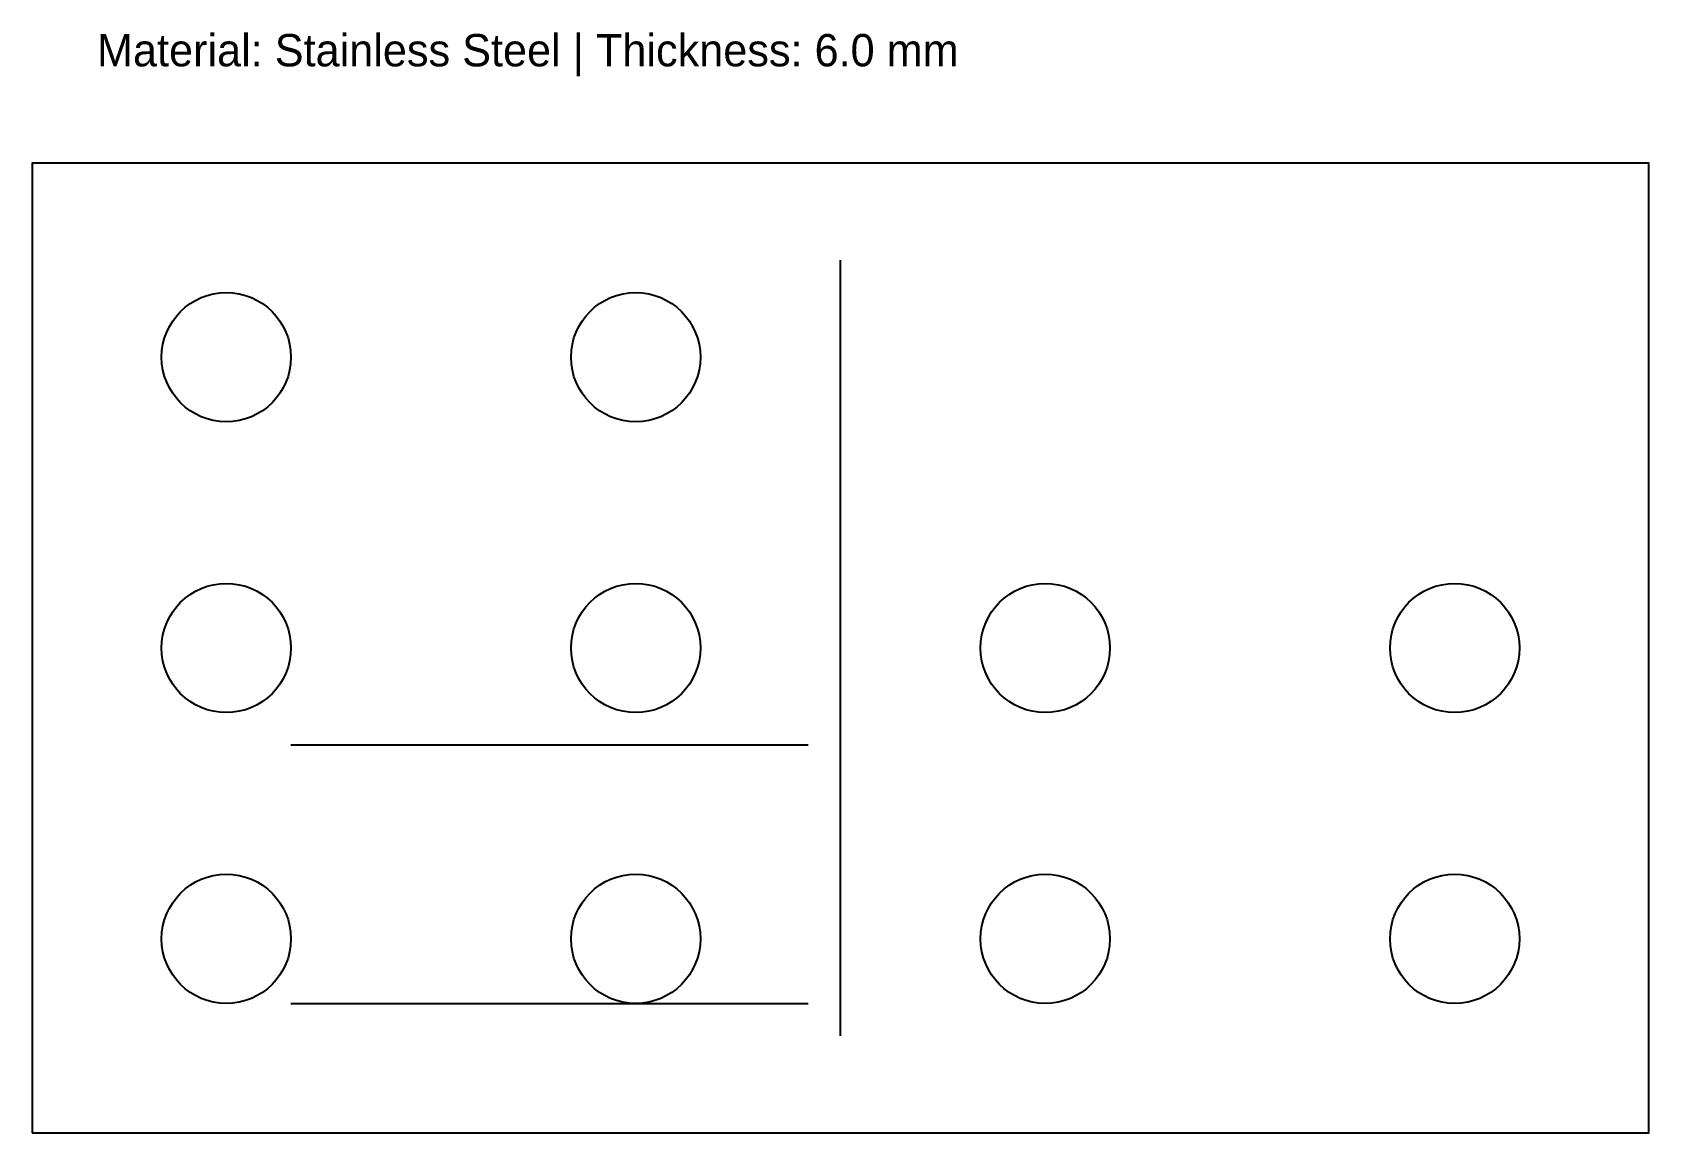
# Model space of a CAD drawing. Header units: metres. Extents: x 0 to 250, y 0 to 170.
import ezdxf

# ---------------------------------------------------------------- set-up
doc = ezdxf.new("R2010")
doc.units = ezdxf.units.M

msp = doc.modelspace()

# ---------------------------------------------------------------- linework, layer by layer
at = {"linetype": 'CONTINUOUS'}
for p, q in [((40, 60), (120, 60)), ((40, 20), (120, 20))]:
    msp.add_line(p, q, dxfattribs=at)
msp.add_lwpolyline([(0, 0), (250, 0), (250, 150), (0, 150)], close=True)
for centre in [(30, 120), (93.33, 120), (30, 75), (93.33, 75), (156.67, 75), (220, 75), (30, 30), (93.33, 30), (156.67, 30), (220, 30)]:
    msp.add_circle(centre, 10)
at = {"layer": 'CONTINUOUS'}
msp.add_line((125, 15), (125, 135), dxfattribs=at)

# ---------------------------------------------------------------- texts
at = {"layer": 'NOTES'}
msp.add_text('Material: Stainless Steel | Thickness: 6.0 mm', height=5, dxfattribs=at).set_placement((10, 165))

doc.saveas('drawing.dxf')
